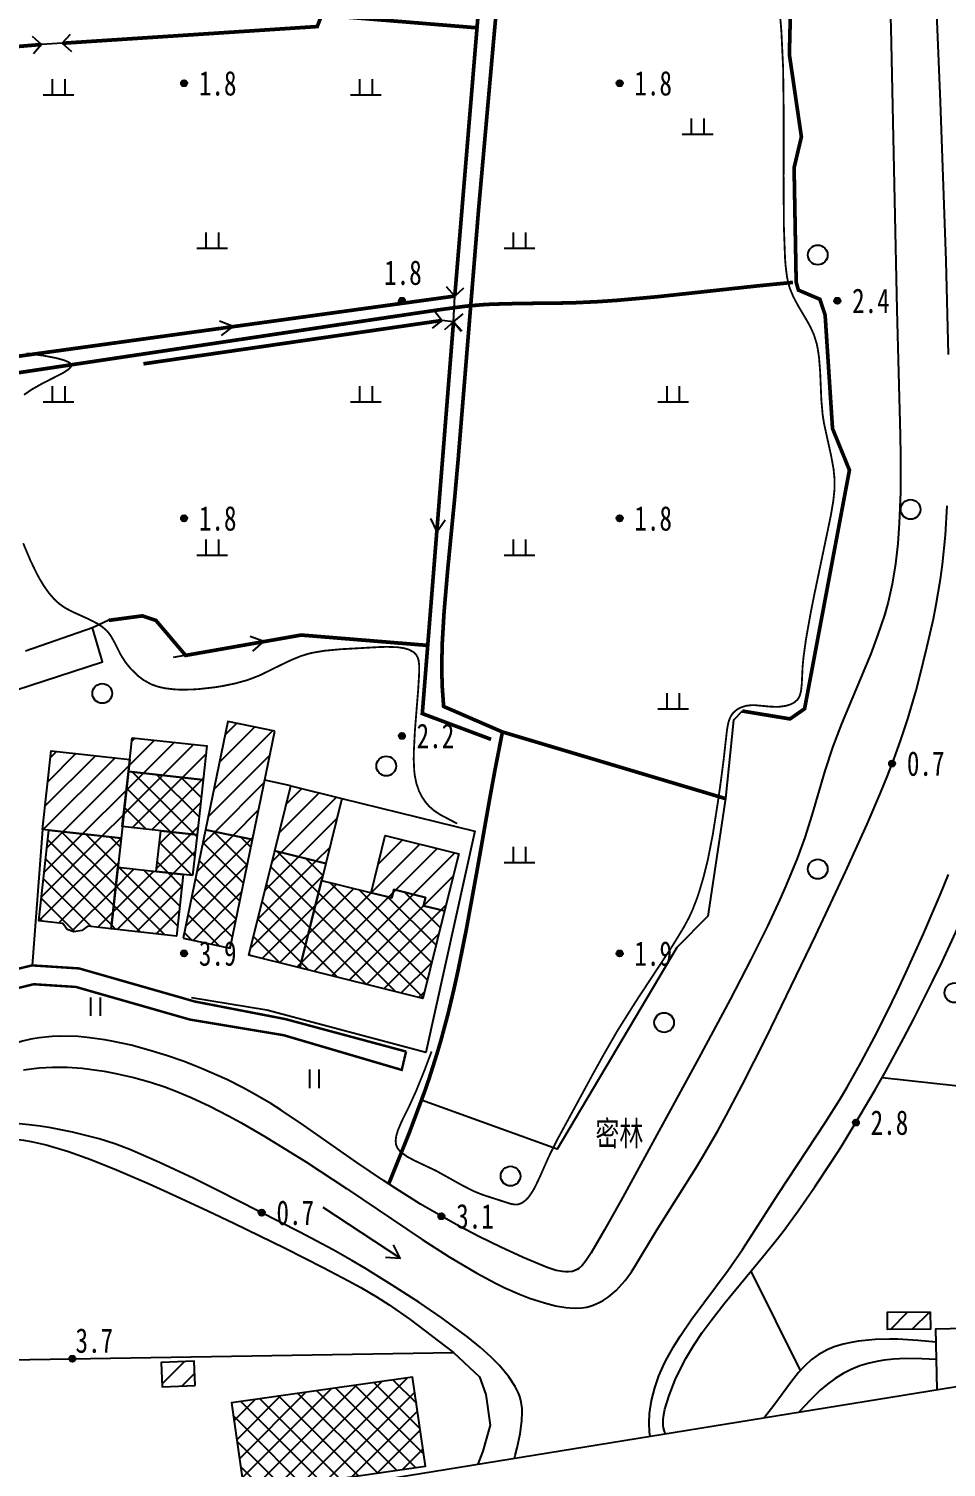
# Model space of a CAD drawing. Header units: metres. Extents: x 494039 to 619385, y 3351420 to 3402703.
# Drawn here: x 537897.7 to 538047, y 3373743.5 to 3373977.7 of the extents above; entities that cross this region are included whole.
import ezdxf
from ezdxf.enums import TextEntityAlignment as Align

# ---------------------------------------------------------------- set-up
doc = ezdxf.new("R2010")
doc.units = ezdxf.units.M
for name, pattern in [('2180', [0]), ('4430', [0]), ('8521', [0]), ('8522', [0]), ('9610', [0])]:
    doc.linetypes.add(name, pattern=pattern)
for name, color, linetype in [('210100', 130, 'Continuous'), ('220200', 130, 'Continuous'), ('220900', 130, '2180'), ('261301', 141, 'Continuous'), ('270200', 141, 'Continuous'), ('310300', 8, 'Continuous'), ('310500', 8, 'Continuous'), ('420500', 8, 'Continuous'), ('440300', 8, '4430'), ('720100', 8, 'Continuous'), ('760201', 8, '8521'), ('760202', 8, '8522'), ('810100', 8, '9610'), ('810302', 8, 'Continuous'), ('810501', 8, 'Continuous'), ('810600', 8, 'Continuous'), ('范围线', 8, 'Continuous')]:
    doc.layers.add(name, color=color, linetype=linetype)
doc.layers.add('710101', color=8, linetype='Continuous', lineweight=0)
pattern_1 = [(45, (0, 0), (-1.767766953, 1.767766953), []), (135, (0, 0), (-1.767766953, -1.767766953), [])]
pattern_2 = [(45, (0, 0), (-1.767766953, 1.767766953), [])]

# ---------------------------------------------------------------- blocks, each defined once
blk = doc.blocks.new('gu')
at = {"flags": 128}
for points in [[(3.75, 0), (-3.75, 0)], [(2.71, -0.6), (3.75, 0), (3.75, 0), (2.71, 0.6)]]:
    blk.add_lwpolyline(points, dxfattribs=at)
blk = doc.blocks.new('p_point')
for radius in [0.25, 0.2, 0.15, 0.1, 0.05]:
    blk.add_circle((0, 0), radius)
blk.add_point((0, 0))
blk = doc.blocks.new('v1')
blk.add_circle((0, 0), 0.8)
blk = doc.blocks.new('ve')
at = {"color": 0, "linetype": 'Continuous'}
for p, q in [((-0.4, 1.5), (-0.4, 0)), ((0.4, 0), (0.4, 1.5))]:
    blk.add_line(p, q, dxfattribs=at)
blk = doc.blocks.new('vm')
at = {"linetype": 'Continuous'}
for p, q in [((-0.5, 0), (-0.5, 1.3)), ((0.5, 1.3), (0.5, 0)), ((1.25, 0), (-1.25, 0))]:
    blk.add_line(p, q, dxfattribs=at)
blk = doc.blocks.new('1-3&1-4')
at = {"layer": '310300', "linetype": 'Continuous'}
h = blk.add_hatch(dxfattribs=at)
h.set_pattern_fill('ANSI31', color=8, scale=20, style=0)
h.set_pattern_definition(pattern_2)
h.paths.add_polyline_path([(537937.785, 3373863.3317), (537930.1287, 3373864.9122), (537926.4913, 3373847.2914), (537934.1476, 3373845.7109)])
h = blk.add_hatch(dxfattribs=at)
h.set_pattern_fill('ANSI31', color=8, scale=20, style=0)
h.set_pattern_definition(pattern_2)
h.paths.add_polyline_path([(537914.5661, 3373862.2773), (537926.7257, 3373860.9327), (537926.1192, 3373855.4478), (537913.9595, 3373856.7924)])
h = blk.add_hatch(dxfattribs=at)
h.set_pattern_fill('ANSI31', color=8, scale=20, style=0)
h.set_pattern_definition(pattern_2)
h.paths.add_polyline_path([(537899.9616, 3373847.3237), (537901.379, 3373860.1416), (537914.1735, 3373858.7269), (537912.7561, 3373845.9089)])
h = blk.add_hatch(dxfattribs=at)
h.set_pattern_fill('ANSI31', color=8, scale=20, style=0)
h.set_pattern_definition(pattern_2)
h.paths.add_polyline_path([(537940.395, 3373854.4463), (537948.6922, 3373852.388), (537946.0722, 3373841.8259), (537937.7749, 3373843.8842)])
h = blk.add_hatch(dxfattribs=at)
h.set_pattern_fill('ANSI31', color=8, scale=20, style=0)
h.set_pattern_definition(pattern_2)
h.paths.add_polyline_path([(537953.4441, 3373837.0397), (537955.7533, 3373846.3488), (537967.718, 3373843.3808), (537965.4088, 3373834.0717), (537961.9668, 3373834.9255), (537962.2992, 3373836.2653), (537957.1295, 3373837.5477), (537956.7972, 3373836.2079)])
h = blk.add_hatch(dxfattribs=at)
h.set_pattern_fill('ANSI31', color=8, scale=20, style=0)
h.set_pattern_definition(pattern_2)
h.paths.add_polyline_path([(538044.4151, 3373768.8167), (538044.44, 3373765.9951), (538037.4848, 3373765.9338), (538037.46, 3373768.7554)])
h = blk.add_hatch(dxfattribs=at)
h.set_pattern_fill('ANSI31', color=8, scale=20, style=0)
h.set_pattern_definition(pattern_2)
h.paths.add_polyline_path([(537924.8416, 3373756.8129), (537924.6632, 3373760.7771), (537919.2859, 3373760.5351), (537919.4643, 3373756.5709)])
at = {"layer": '310500', "linetype": 'Continuous'}
h = blk.add_hatch(dxfattribs=at)
h.set_pattern_fill('ANSI37', color=8, scale=20, style=0)
h.set_pattern_definition(pattern_1)
h.paths.add_polyline_path([(537913.9595, 3373856.7924), (537926.1192, 3373855.4478), (537925.1247, 3373846.4548), (537912.9651, 3373847.7994)])
h = blk.add_hatch(dxfattribs=at)
h.set_pattern_fill('ANSI37', color=8, scale=20, style=0)
h.set_pattern_definition(pattern_1)
h.paths.add_polyline_path([(537911.1254, 3373831.1621), (537907.3594, 3373831.5785), (537906.3955, 3373830.9127), (537905.0648, 3373830.6594), (537903.9644, 3373831.0393), (537903.3062, 3373832.0267), (537899.4049, 3373832.4581), (537901.0355, 3373847.2049), (537912.7561, 3373845.9089)])
h = blk.add_hatch(dxfattribs=at)
h.set_pattern_fill('ANSI37', color=8, scale=20, style=0)
h.set_pattern_definition(pattern_1)
h.paths.add_polyline_path([(537924.3959, 3373839.8635), (537918.4974, 3373840.5157), (537919.2262, 3373847.1071), (537925.1247, 3373846.4548)])
h = blk.add_hatch(dxfattribs=at)
h.set_pattern_fill('ANSI37', color=8, scale=20, style=0)
h.set_pattern_definition(pattern_1)
h.paths.add_polyline_path([(537922.8421, 3373829.6134), (537930.4984, 3373828.0329), (537934.1476, 3373845.7109), (537926.4913, 3373847.2914)])
h = blk.add_hatch(dxfattribs=at)
h.set_pattern_fill('ANSI37', color=8, scale=20, style=0)
h.set_pattern_definition(pattern_1)
h.paths.add_polyline_path([(537941.8508, 3373824.8089), (537933.5536, 3373826.8672), (537937.7749, 3373843.8842), (537946.0722, 3373841.8259)])
h = blk.add_hatch(dxfattribs=at)
h.set_pattern_fill('ANSI37', color=8, scale=20, style=0)
h.set_pattern_definition(pattern_1)
h.paths.add_polyline_path([(537921.7662, 3373829.9854), (537911.1254, 3373831.1621), (537912.2362, 3373841.2081), (537922.8771, 3373840.0314)])
h = blk.add_hatch(dxfattribs=at)
h.set_pattern_fill('ANSI37', color=8, scale=20, style=0)
h.set_pattern_definition(pattern_1)
h.paths.add_polyline_path([(537956.7972, 3373836.2079), (537957.1295, 3373837.5477), (537962.2992, 3373836.2653), (537961.9668, 3373834.9255), (537965.4088, 3373834.0717), (537961.8786, 3373819.8407), (537941.8508, 3373824.8089), (537945.381, 3373839.0398)])
h = blk.add_hatch(dxfattribs=at)
h.set_pattern_fill('ANSI37', color=8, scale=20, style=0)
h.set_pattern_definition(pattern_1)
h.paths.add_polyline_path([(537948.2941, 3373741.6626), (537962.2764, 3373743.6686), (537960.1946, 3373758.1782), (537930.7146, 3373753.9486), (537937.3664, 3373707.5857), (537952.8642, 3373709.8092)])
at = {"layer": '210100', "color": 141, "linetype": 'Continuous', "flags": 128}
for points in [[(537998.8668, 3373748.5549), (537998.7538, 3373749.2599), (537998.6858, 3373750.6738), (537998.7651, 3373752.2585), (537999.0722, 3373754.3412), (537999.5914, 3373756.408), (538000.2863, 3373758.3924), (538001.1302, 3373760.3066), (538001.6003, 3373761.2409), (538002.6225, 3373763.0706), (538003.7361, 3373764.8566), (538005.5333, 3373767.4741), (538011.5543, 3373775.5816), (538013.8761, 3373778.9553), (538019.7455, 3373788.0812), (538027.3659, 3373799.6692), (538029.6839, 3373803.3654), (538030.8899, 3373805.3828), (538033.1762, 3373809.4249), (538035.3571, 3373813.5299), (538037.4521, 3373817.6844), (538038.9754, 3373820.8266), (538040.4618, 3373823.9879), (538043.332, 3373830.3592), (538046.0643, 3373836.7873), (538047.3734, 3373840.0217)], [(537896.8894, 3373808.2202), (537899.4125, 3373808.5275), (537901.5875, 3373808.6529), (537904.0038, 3373808.6299), (537906.4212, 3373808.4584), (537910.0379, 3373807.9678), (537911.6376, 3373807.6713), (537914.8136, 3373806.9482), (537917.5566, 3373806.1803), (537919.8709, 3373805.4219), (537921.5423, 3373804.8039), (537924.1569, 3373803.7153), (537927.2281, 3373802.2739), (537930.2437, 3373800.7191), (537932.2301, 3373799.6333), (537936.1583, 3373797.3694), (537942.9293, 3373793.1875), (537949.4349, 3373788.9029), (537961.7596, 3373780.5785), (537966.1604, 3373777.7549), (537970.6334, 3373775.096), (537973.6778, 3373773.4657), (537975.2255, 3373772.7087), (537977.5871, 3373771.6649), (537979.1935, 3373771.0421), (537981.662, 3373770.2422), (537983.4571, 3373769.7934), (537985.1158, 3373769.5001), (537986.4714, 3373769.3916), (537987.7141, 3373769.4378), (537988.5314, 3373769.5659), (537989.0954, 3373769.708), (537989.5996, 3373769.8726), (537990.5739, 3373770.2914), (537991.2045, 3373770.6365), (537992.0133, 3373771.1726), (537993.3028, 3373772.2679), (537993.8131, 3373772.7895), (537994.7701, 3373773.9096), (537995.7996, 3373775.3184), (537996.3556, 3373776.1594), (537999.9017, 3373782.0506), (538006.2598, 3373792.1697), (538007.5874, 3373794.3626), (538009.8476, 3373798.2607), (538011.2245, 3373800.7564), (538013.8866, 3373805.7952), (538017.735, 3373813.4275), (538020.2439, 3373818.5445), (538025.7932, 3373830.1042), (538030.6228, 3373840.4246), (538034.1341, 3373848.2094), (538036.3739, 3373853.4392), (538037.4456, 3373856.073), (538038.4732, 3373858.7242), (538039.6399, 3373861.9629), (538040.7535, 3373865.3779), (538042.1038, 3373869.98), (538042.7299, 3373872.2968), (538043.8921, 3373876.9547), (538044.9294, 3373881.6389), (538045.3944, 3373883.9897), (538046.1015, 3373888.1177), (538046.4308, 3373890.4851), (538046.9074, 3373895.24), (538047.2015, 3373900.0135)], [(538047.4089, 3373924.6671), (538047.0136, 3373939.9154), (538046.0913, 3373965.8111), (538045.2768, 3373985.6048), (538044.7246, 3373996.2552), (538044.4284, 3374000.8157), (538043.8926, 3374007.5859), (538042.8465, 3374018.8594), (538041.9459, 3374027.8738), (538035.1037, 3374093.2056), (538034.1201, 3374102.2122), (538032.7085, 3374114.3608), (538030.9601, 3374127.839), (538026.815, 3374158.3668)], [(537976.762, 3373744.9688), (537976.886, 3373745.3808), (537977.2129, 3373746.6358), (537977.7026, 3373748.9361), (537977.988, 3373751.0255), (537978.0424, 3373752.4419), (537978.0165, 3373753.0395), (537977.8729, 3373754.1103), (537977.6386, 3373754.9868), (537977.427, 3373755.5569), (537976.8914, 3373756.6606), (537975.8613, 3373758.2361), (537974.338, 3373760.0485), (537972.952, 3373761.4464), (537971.256, 3373762.9755), (537969.2065, 3373764.6519), (537966.7045, 3373766.5368), (537965.0187, 3373767.7412), (537961.19, 3373770.3537), (537956.8912, 3373773.1519), (537952.5373, 3373775.8557), (537950.3278, 3373777.1607), (537947.2753, 3373778.8712), (537941.8524, 3373781.754), (537928.5278, 3373788.5312), (537924.5854, 3373790.4792), (537919.0306, 3373793.1243), (537914.1973, 3373795.2212), (537911.7308, 3373796.1517), (537909.199, 3373796.9579), (537906.6126, 3373797.6422), (537904.8698, 3373798.0439), (537901.3565, 3373798.7333), (537899.5913, 3373799.0208), (537897.8231, 3373799.2648), (537895.1692, 3373799.5313)], [(538045.4247, 3373761.0347), (538043.0531, 3373761.1537), (538040.3803, 3373761.186), (538038.4438, 3373761.0783), (538036.9122, 3373760.9125), (538035.9861, 3373760.7668), (538034.4592, 3373760.434), (538032.9691, 3373759.9866), (538031.5345, 3373759.4213), (538030.2349, 3373758.7682), (538028.9332, 3373757.9533), (538027.7044, 3373757.033), (538026.5346, 3373756.0259), (538024.8611, 3373754.3916), (538023.1172, 3373752.4892)]]:
    blk.add_lwpolyline(points, dxfattribs=at)
at = {"layer": '220200', "color": 141, "linetype": 'Continuous', "const_width": 0.6, "flags": 128}
for points in [[(538013.8375, 3373866.6276), (538021.6017, 3373865.341), (538023.9787, 3373866.9949), (538031.2729, 3373905.8587), (538028.5203, 3373912.6256), (538027.3209, 3373931.0712), (538026.4707, 3373933.6751), (538022.9692, 3373935.1666), (538022.6085, 3373936.4588), (538022.269, 3373955.0953), (538023.4573, 3373960.123), (538021.5023, 3373973.538), (538021.888, 3373989.3992), (538017.7032, 3374015.6993), (538016.6262, 3374028.3742)], [(537962.6587, 3373877.3116), (537942.064, 3373878.9987), (537923.2651, 3373875.6844), (537918.4348, 3373881.3779), (537916.2284, 3373882.1217), (537910.7877, 3373881.3968)]]:
    blk.add_lwpolyline(points, dxfattribs=at)
for points, elevation in [([(537972.3098, 3373997.5929), (537967.0606, 3373934.1951)], 1.9177), ([(537903.1999, 3373975.365), (537944.68, 3373978.0839), (537945.3931, 3373979.9518), (537970.6777, 3373977.8805)], 1.8439), ([(537855.2856, 3373965.2083), (537890.3305, 3373974.3611), (537899.8297, 3373975.164)], 1.8439), ([(537840.2768, 3373908.324), (537870.2154, 3373918.3933), (537888.7607, 3373923.3963), (537967.0606, 3373934.1951)], 1.9177), ([(537964.9454, 3373930.2218), (537916.3957, 3373923.164)], 1.8439), ([(537966.8514, 3373930.0243), (537961.7756, 3373866.2093), (537972.9675, 3373862.0148)], 1.9177)]:
    blk.add_lwpolyline(points, dxfattribs=dict(at, elevation=elevation))
at = {"layer": '220900', "color": 141, "linetype": 'Continuous'}
for p, q in [((537899.8297, 3373975.164), (537898.3338, 3373976.4915)), ((537899.8297, 3373975.164), (537898.5022, 3373973.6681)), ((537903.1999, 3373975.365), (537904.5274, 3373976.8609)), ((537903.1999, 3373975.365), (537904.6958, 3373974.0375)), ((537967.0606, 3373934.1951), (537965.719, 3373935.6784)), ((537967.0606, 3373934.1951), (537968.5439, 3373935.5367)), ((537964.9454, 3373930.2218), (537963.6845, 3373931.7742)), ((537966.8514, 3373930.0243), (537968.4038, 3373931.2852)), ((537964.9454, 3373930.2218), (537963.393, 3373928.9609)), ((537966.8514, 3373930.0243), (537965.3681, 3373928.6827)), ((537966.8514, 3373930.0243), (537968.1123, 3373928.4719)), ((537966.8514, 3373930.0243), (537968.193, 3373928.541))]:
    blk.add_line(p, q, dxfattribs=at)
at = {"layer": '220900', "color": 141, "linetype": '2180', "flags": 128}
for points, elevation in [([(537903.1999, 3373975.365), (537899.8297, 3373975.164)], 2.0815), ([(537966.8514, 3373930.0243), (537964.9454, 3373930.2218)], 1.9707)]:
    blk.add_lwpolyline(points, dxfattribs=dict(at, elevation=elevation))
blk.add_lwpolyline([(537966.8514, 3373930.0243), (537967.0606, 3373934.1951)], dxfattribs=at)
at = {"layer": '270200', "color": 141, "linetype": 'Continuous', "flags": 128}
blk.add_lwpolyline([(538045.5287, 3373756.1251), (538045.3184, 3373766.0489), (538052.3569, 3373766.1981), (538052.5463, 3373757.2636)], dxfattribs=at)
at = {"layer": '310300', "color": 8, "linetype": 'Continuous', "flags": 128}
for points, elevation in [([(537937.785, 3373863.3317), (537930.1287, 3373864.9122), (537926.4913, 3373847.2914), (537934.1476, 3373845.7109)], 8.4448), ([(537914.5661, 3373862.2773), (537926.7257, 3373860.9327), (537926.1192, 3373855.4478), (537913.9595, 3373856.7924)], 7.9543), ([(537899.9616, 3373847.3237), (537901.379, 3373860.1416), (537914.1735, 3373858.7269), (537912.7561, 3373845.9089)], 8.4448), ([(537940.395, 3373854.4463), (537948.6922, 3373852.388), (537946.0722, 3373841.8259), (537937.7749, 3373843.8842)], 5.8144), ([(537953.4441, 3373837.0397), (537955.7533, 3373846.3488), (537967.718, 3373843.3808), (537965.4088, 3373834.0717), (537961.9668, 3373834.9255), (537962.2992, 3373836.2653), (537957.1295, 3373837.5477), (537956.7972, 3373836.2079)], 7.0262), ([(538044.4151, 3373768.8167), (538044.44, 3373765.9951), (538037.4848, 3373765.9338), (538037.46, 3373768.7554)], 5.6834), ([(537924.8416, 3373756.8129), (537924.6632, 3373760.7771), (537919.2859, 3373760.5351), (537919.4643, 3373756.5709)], 5.6734)]:
    blk.add_lwpolyline(points, close=True, dxfattribs=dict(at, elevation=elevation))
at = {"layer": '310500', "color": 8, "linetype": 'Continuous', "flags": 128}
for points, elevation in [([(537913.9595, 3373856.7924), (537926.1192, 3373855.4478), (537925.1247, 3373846.4548), (537912.9651, 3373847.7994)], 15.7265), ([(537911.1254, 3373831.1621), (537907.3594, 3373831.5785), (537906.3955, 3373830.9127), (537905.0648, 3373830.6594), (537903.9644, 3373831.0393), (537903.3062, 3373832.0267), (537899.4049, 3373832.4581), (537901.0355, 3373847.2049), (537912.7561, 3373845.9089)], 14.2056), ([(537924.3959, 3373839.8635), (537918.4974, 3373840.5157), (537919.2262, 3373847.1071), (537925.1247, 3373846.4548)], 15.7265), ([(537922.8421, 3373829.6134), (537930.4984, 3373828.0329), (537934.1476, 3373845.7109), (537926.4913, 3373847.2914)], 16.0959), ([(537941.8508, 3373824.8089), (537933.5536, 3373826.8672), (537937.7749, 3373843.8842), (537946.0722, 3373841.8259)], 15.9974), ([(537921.7662, 3373829.9854), (537911.1254, 3373831.1621), (537912.2362, 3373841.2081), (537922.8771, 3373840.0314)], 15.7265), ([(537948.2941, 3373741.6626), (537962.2764, 3373743.6686), (537960.1946, 3373758.1782), (537930.7146, 3373753.9486), (537937.3664, 3373707.5857), (537952.8642, 3373709.8092)], 23.7693)]:
    blk.add_lwpolyline(points, close=True, dxfattribs=dict(at, elevation=elevation))
blk.add_lwpolyline([(537956.7972, 3373836.2079), (537957.1295, 3373837.5477), (537962.2992, 3373836.2653), (537961.9668, 3373834.9255), (537965.4088, 3373834.0717), (537961.8786, 3373819.8407), (537941.8508, 3373824.8089), (537945.381, 3373839.0398)], close=True, dxfattribs=at)
at = {"layer": '420500', "color": 8, "linetype": 'Continuous', "const_width": 0.4, "flags": 128}
for points in [[(537829.9527, 3373897.5539), (537828.9538, 3373896.3622), (537828.6698, 3373894.7261), (537828.9739, 3373893.1061), (537834.132, 3373873.9703), (537838.388, 3373860.6222), (537844.6098, 3373836.4821), (537843.8055, 3373835.0525), (537843.5238, 3373831.9161), (537843.7876, 3373825.5996), (537845.1763, 3373820.182), (537847.4582, 3373815.3232), (537849.5288, 3373813.4321), (537898.2728, 3373825.2053), (537905.9349, 3373824.7126), (537924.7363, 3373819.3281), (537939.5057, 3373816.4615), (537959.1347, 3373811.1775)], [(537959.1347, 3373811.1775), (537958.4291, 3373808.1856), (537939.2092, 3373813.8433), (537923.9662, 3373816.3832), (537905.4123, 3373821.6968), (537898.5384, 3373822.1389), (537847.5792, 3373809.6496), (537844.9603, 3373813.4833), (537842.2998, 3373819.1483), (537840.7605, 3373825.1534)]]:
    blk.add_lwpolyline(points, dxfattribs=at)
at = {"layer": '440300', "color": 8, "linetype": '4430', "const_width": 0.6, "flags": 128}
for points in [[(538011.1201, 3373852.361), (537974.811, 3373863.2194), (537965.2473, 3373867.3708), (537965.0078, 3373870.7251), (537964.9355, 3373873.8812), (537965.0194, 3373877.6696), (537965.3159, 3373882.722), (537965.9098, 3373889.6696), (537967.018, 3373901.0351), (537967.6319, 3373907.862), (537970.909, 3373948.0347), (537973.5234, 3373977.4667), (537974.6998, 3373989.9999), (537974.8132, 3373991.5709), (537974.8875, 3373993.999), (537974.8351, 3373995.7162), (537974.5369, 3374000.1679), (537974.4938, 3374001.8179), (537974.5599, 3374004.8837), (537974.6673, 3374006.7231), (537975.1002, 3374011.6271), (537976.0225, 3374020.8977), (537978.1229, 3374045.3393), (537978.8898, 3374053.5387), (537979.2381, 3374056.7975), (537979.9079, 3374062.075), (537980.2168, 3374064.0946), (537980.7989, 3374067.3074), (537981.5522, 3374070.587), (537984.1011, 3374079.6228), (537984.6491, 3374081.6878), (537985.6502, 3374085.8403), (537986.5204, 3374090.0198), (537986.8978, 3374092.1201), (537988.0805, 3374100.2551)], [(537890.2702, 3373920.8475), (537947.9861, 3373929.5073), (537964.3854, 3373931.9459), (537968.8848, 3373932.5542), (537971.5049, 3373932.7863), (537973.0649, 3373932.8742), (537977.4434, 3373932.9876), (537986.0131, 3373933.0857), (537990.4431, 3373933.2937), (537993.3921, 3373933.4975), (538000.0187, 3373934.0889), (538016.1965, 3373935.8409), (538022.0828, 3373936.4263)], [(537956.3034, 3373789.5974), (537959.6892, 3373798.0261), (537962.2437, 3373804.9028), (537962.937, 3373806.9421), (537964.1711, 3373810.8524), (537964.7882, 3373812.9373), (537965.9167, 3373817.1375), (537966.9306, 3373821.3706), (537967.6318, 3373824.5624), (537968.9219, 3373830.9784), (537970.6852, 3373840.6517), (537972.769, 3373852.4951), (537973.5558, 3373856.7935), (537974.811, 3373863.2194)]]:
    blk.add_lwpolyline(points, dxfattribs=at)
at = {"layer": '710101', "color": 8, "linetype": 'Continuous', "const_width": 0.3, "elevation": 2, "flags": 128}
for points in [[(537963.2869, 3373811.1942), (537962.1192, 3373808.098), (537960.7609, 3373804.7351), (537959.6902, 3373802.3787), (537958.3991, 3373799.7562), (537957.8174, 3373798.3883), (537957.5349, 3373797.4379), (537957.4366, 3373796.6576), (537957.4981, 3373796.041), (537957.6805, 3373795.562), (537957.8505, 3373795.2917), (537958.3037, 3373794.7926), (537959.3202, 3373794.0578), (537960.4208, 3373793.4669), (537964.0145, 3373791.764), (537968.2466, 3373789.4052), (537969.9878, 3373788.5146), (537971.1296, 3373788.0277), (537971.9322, 3373787.742), (537976.1861, 3373786.3697), (537976.902, 3373786.2628), (537977.221, 3373786.2751), (537977.4882, 3373786.3246), (537977.9884, 3373786.5214), (537978.6648, 3373787.0246), (537979.1726, 3373787.5971), (537979.7287, 3373788.4231), (537980.0735, 3373789.0367), (537980.794, 3373790.5304), (537982.377, 3373794.1054), (537983.6891, 3373796.743), (537989.5785, 3373807.5967), (537991.2668, 3373810.6406), (537993.5228, 3373814.5638), (537996.4972, 3373819.2904), (538002.4339, 3373828.3198), (538004.2472, 3373831.2842), (538005.1457, 3373832.9454), (538005.7123, 3373834.1732), (538006.43, 3373836.021), (538006.8121, 3373837.1502), (538007.5466, 3373839.6292), (538008.2177, 3373842.323), (538009.048, 3373846.5649), (538009.8979, 3373851.9749), (538010.3892, 3373855.483), (538010.798, 3373858.6506), (538011.3555, 3373863.6016), (538011.5723, 3373864.7372), (538011.6972, 3373865.1485), (538011.9646, 3373865.7631), (538012.3364, 3373866.309), (538012.9435, 3373866.8473), (538013.551, 3373867.188), (538014.4397, 3373867.4766), (538015.3434, 3373867.5796), (538015.9147, 3373867.5765), (538018.5028, 3373867.332), (538019.7318, 3373867.3074), (538020.9199, 3373867.4666), (538021.6709, 3373867.6965), (538022.2273, 3373867.9725), (538022.8146, 3373868.4719), (538023.0892, 3373868.8971), (538023.2075, 3373869.1682), (538023.3907, 3373869.8384), (538023.5166, 3373870.9954), (538023.6502, 3373873.847), (538023.7944, 3373875.3501), (538024.1937, 3373878.2633), (538024.9465, 3373882.5058), (538025.5928, 3373885.7586), (538028.2384, 3373898.4206), (538028.6519, 3373900.8677), (538028.836, 3373902.662), (538028.856, 3373904.3356), (538028.6928, 3373906.0172), (538028.2696, 3373908.3204), (538027.1548, 3373913.3641), (538026.9108, 3373914.9057), (538026.7018, 3373917.2977), (538026.5101, 3373921.836), (538026.3256, 3373924.2035), (538026.0948, 3373925.7482), (538025.9301, 3373926.5057), (538025.4967, 3373927.8973), (538024.9345, 3373929.1412), (538024.5267, 3373929.9024), (538022.9305, 3373932.6105), (538022.1882, 3373933.9869), (538021.5561, 3373935.5061), (538021.2436, 3373936.6618), (538021.1104, 3373937.3515), (538020.8847, 3373939.1573), (538020.7941, 3373940.3726), (538020.6083, 3373945.4524), (538020.5573, 3373953.6693), (538020.562, 3373965.0342), (538020.4819, 3373971.3569), (538020.2006, 3373977.3225), (538019.8677, 3373981.3893)], [(537897.4064, 3373924.8669), (537900.0948, 3373924.5047), (537902.1428, 3373924.1187), (537903.4712, 3373923.7582), (537904.1654, 3373923.4712), (537904.4976, 3373923.2471), (537904.6432, 3373923.0556), (537904.6601, 3373922.8198), (537904.5153, 3373922.5575), (537904.1386, 3373922.2087), (537903.3238, 3373921.6844), (537899.8156, 3373919.8843), (537898.2551, 3373919.0068), (537896.9663, 3373918.1122)], [(537896.8331, 3373893.9519), (537898.0017, 3373891.1731), (537898.9637, 3373889.1655), (537899.4831, 3373888.1977), (537900.2291, 3373886.9581), (537901.0548, 3373885.795), (537901.9875, 3373884.7351), (537902.7792, 3373884.0292), (537903.6366, 3373883.438), (537904.7144, 3373882.8533), (537907.4924, 3373881.5928), (537908.8982, 3373880.8671), (537909.7491, 3373880.3025), (537910.3786, 3373879.7571), (537910.6601, 3373879.4511), (537911.1597, 3373878.7616), (537911.7532, 3373877.687), (537912.7297, 3373875.7449), (537913.5051, 3373874.5379), (537914.3481, 3373873.4963), (537915.5833, 3373872.3004), (537916.4125, 3373871.6757), (537917.6703, 3373870.9792), (537918.7687, 3373870.5892), (537919.9154, 3373870.3315), (537921.3989, 3373870.1537), (537922.3086, 3373870.1081), (537924.1571, 3373870.1243), (537925.4023, 3373870.1999), (537927.8978, 3373870.476), (537929.137, 3373870.6701), (537931.2689, 3373871.1003), (537933.3295, 3373871.6676), (537935.2544, 3373872.4026), (537939.627, 3373874.5459), (537940.5932, 3373874.9976), (537942.0494, 3373875.5873), (537943.3286, 3373875.9746), (537944.0981, 3373876.1512), (537945.8563, 3373876.4407), (537948.4891, 3373876.6903), (537954.8712, 3373877.0499), (537956.0647, 3373877.0789), (537957.7751, 3373877.0134), (537958.8115, 3373876.8582), (537959.5793, 3373876.6348), (537960.3471, 3373876.2222), (537960.7427, 3373875.84), (537960.9885, 3373875.4403), (537961.1709, 3373874.8739), (537961.2744, 3373873.9785), (537961.2485, 3373872.4794), (537961.1034, 3373870.1146), (537960.5732, 3373863.4607), (537960.3917, 3373859.908), (537960.3805, 3373858.706), (537960.4629, 3373856.8973), (537960.5451, 3373856.1796), (537960.798, 3373854.8849), (537961.2612, 3373853.5468), (537961.7149, 3373852.663), (537962.2671, 3373851.8371), (537962.9117, 3373851.0887), (537963.7455, 3373850.3655), (537964.6881, 3373849.7506), (537967.4414, 3373848.2982)]]:
    blk.add_lwpolyline(points, dxfattribs=at)
at = {"layer": '760201', "color": 8, "linetype": '8521', "flags": 128}
for points in [[(538022.1978, 3374159.0356), (538024.8455, 3374138.502), (538027.1422, 3374120.0122), (538028.4215, 3374108.6991), (538029.23, 3374100.6585), (538030.6785, 3374084.2785), (538033.1214, 3374053.8318), (538035.8029, 3374018.6925), (538036.933, 3374002.2938), (538037.5816, 3373990.5804), (538038.026, 3373977.8574), (538038.9715, 3373931.9563), (538039.5531, 3373911.5512), (538039.5998, 3373908.1614), (538039.571, 3373902.2494), (538039.3802, 3373897.2152), (538039.1323, 3373893.884), (538038.7574, 3373890.5797), (538038.2225, 3373887.3096), (538037.557, 3373884.3505), (538036.9576, 3373882.2266), (538036.4531, 3373880.6453), (538035.9092, 3373879.0722), (538034.7288, 3373875.9448), (538029.9971, 3373864.5367), (538028.5867, 3373860.8706), (538027.2623, 3373856.9065), (538025.1764, 3373849.694), (538024.0116, 3373846.012), (538022.774, 3373842.6237), (538020.9419, 3373838.1666), (538019.9648, 3373835.9588), (538017.9177, 3373831.5756), (538015.2297, 3373826.144), (538011.8813, 3373819.678), (538006.7292, 3373810.0632), (537994.4105, 3373787.468), (537991.4298, 3373782.1489), (537989.2259, 3373778.3937), (537988.3849, 3373777.0801), (537987.7815, 3373776.3367), (537987.2697, 3373775.8751), (537986.9946, 3373775.6912), (537986.2158, 3373775.3797), (537985.5404, 3373775.2869), (537985.066, 3373775.29), (537984.5753, 3373775.3385), (537983.5559, 3373775.5498), (537982.1043, 3373776.0207), (537978.2015, 3373777.6333), (537974.5491, 3373779.2977), (537971.096, 3373780.9983), (537967.7948, 3373782.7358), (537965.6594, 3373783.9161), (537961.5033, 3373786.3366), (537957.4492, 3373788.8537), (537955.4438, 3373790.1573), (537951.1144, 3373793.1083), (537942.4572, 3373799.2043), (537938.797, 3373801.643), (537937.1336, 3373802.691), (537934.5846, 3373804.2032), (537932.6253, 3373805.2766), (537929.9513, 3373806.6151), (537925.8224, 3373808.4411), (537923.0112, 3373809.5381), (537920.167, 3373810.535), (537917.3, 3373811.4244), (537914.4198, 3373812.1948), (537911.5355, 3373812.8303), (537910.0945, 3373813.0913), (537907.2206, 3373813.4838), (537905.79, 3373813.608), (537902.9474, 3373813.6903), (537901.5381, 3373813.6381), (537899.4431, 3373813.4265), (537898.0612, 3373813.1865), (537896.7424, 3373812.8754), (537894.7837, 3373812.2804), (537892.5201, 3373811.4342), (537891.2333, 3373810.8966), (537885.1264, 3373808.1249), (537882.1986, 3373806.8766), (537880.3958, 3373806.1968), (537873.2501, 3373803.7578), (537872.0432, 3373803.2995), (537870.1462, 3373802.4942), (537867.6636, 3373801.2194), (537865.7055, 3373800.0384), (537863.5842, 3373798.6163), (537860.8902, 3373796.6564), (537849.9826, 3373788.3597), (537848.2756, 3373787.1837), (537847.2237, 3373786.5436), (537845.4033, 3373785.6003), (537844.4669, 3373785.1834), (537842.5487, 3373784.4478), (537840.5778, 3373783.83), (537837.5423, 3373783.0937), (537834.4353, 3373782.5517), (537832.8625, 3373782.3436), (537829.6921, 3373782.0372), (537826.5063, 3373781.8602), (537821.7312, 3373781.8051), (537817.4513, 3373781.9404), (537812.1563, 3373782.2784), (537795.8519, 3373783.6647)], [(538001.3577, 3373748.959), (538001.1838, 3373749.3085), (538001.0132, 3373749.8827), (538000.9539, 3373750.2945), (538000.9487, 3373751.1743), (538001.0113, 3373751.7538), (538001.2544, 3373752.9547), (538001.9496, 3373755.1935), (538002.9447, 3373757.7082), (538004.0712, 3373760.0626), (538004.6767, 3373761.1883), (538005.9598, 3373763.3521), (538007.3239, 3373765.4174), (538008.7525, 3373767.4042), (538010.9846, 3373770.2765), (538017.1512, 3373777.6811), (538019.0528, 3373780.029), (538020.4928, 3373781.8894), (538022.9456, 3373785.2267), (538025.6606, 3373789.1427), (538028.2957, 3373793.1421), (538029.9057, 3373795.6754), (538033.0429, 3373800.8044), (538035.4687, 3373804.9575), (538037.1732, 3373807.9867), (538040.0649, 3373813.3281), (538041.6713, 3373816.4002), (538044.7899, 3373822.584), (538046.3004, 3373825.6957), (538049.559, 3373832.7524), (538051.5955, 3373837.5095), (538052.561, 3373839.9082), (538054.3192, 3373844.6462), (538055.0345, 3373846.7646), (538056.3645, 3373851.0386), (538057.5821, 3373855.3523), (538058.3409, 3373858.2456), (538059.0617, 3373861.1504), (538060.3975, 3373866.9886), (538061.5927, 3373872.8575), (538062.1332, 3373875.8018), (538062.8615, 3373880.2299), (538063.4513, 3373884.4375), (538063.8387, 3373887.5997), (538064.504, 3373893.9365), (538065.2223, 3373902.4033), (538065.5253, 3373906.6415), (538066.0336, 3373915.124), (538066.4032, 3373923.6105), (538066.5236, 3373927.8542), (538066.595, 3373934.7544), (538066.5115, 3373941.1371), (538066.3795, 3373945.9234), (538065.9231, 3373957.0896), (538065.1617, 3373971.4435), (538063.9788, 3373990.5759), (538062.9554, 3374004.9148), (538062.1713, 3374014.2365), (538061.0894, 3374025.142), (538059.4283, 3374040.1194), (538057.4678, 3374056.4413), (538055.8687, 3374068.6651), (538054.6924, 3374076.7985), (538052.6725, 3374089.135), (538051.7533, 3374095.501), (538050.9771, 3374102.2337), (538050.5776, 3374106.2816), (538049.7696, 3374115.7424), (538049.2595, 3374122.5084), (538047.5529, 3374146.8824), (538046.6129, 3374159.0586)], [(537773.5595, 3373779.3155), (537783.8361, 3373777.0036), (537789.1361, 3373775.6917), (537794.8712, 3373774.0542), (537803.3674, 3373771.4169), (537806.6183, 3373770.5437), (537809.1148, 3373769.9974), (537812.4708, 3373769.416), (537816.3367, 3373768.8959), (537821.1953, 3373768.3984), (537826.0675, 3373768.0408), (537828.5046, 3373767.9176), (537831.6675, 3373767.8266), (537835.5033, 3373767.8492), (537838.8565, 3373768.0176), (537841.7297, 3373768.3094), (537844.6167, 3373768.7913), (537846.5622, 3373769.2652), (537847.4419, 3373769.5335), (537848.8682, 3373770.0636), (537850.4888, 3373770.8624), (537851.853, 3373771.7645), (537853.0197, 3373772.7001), (537857.1982, 3373776.5467), (537858.5103, 3373777.6141), (537859.8857, 3373778.5821), (537860.6771, 3373779.0787), (537862.3171, 3373779.9831), (537863.1661, 3373780.3896), (537864.5663, 3373780.9731), (537866.2341, 3373781.5303), (537870.8208, 3373782.621), (537872.7216, 3373783.1377), (537873.9144, 3373783.5711), (537875.0207, 3373784.1124), (537875.6976, 3373784.5499), (537876.1677, 3373784.9262), (537876.62, 3373785.365), (537877.2384, 3373786.1017), (537877.9825, 3373787.1939), (537880.0012, 3373790.582), (537880.9117, 3373791.8157), (537881.7976, 3373792.7404), (537882.5796, 3373793.4034), (537883.6336, 3373794.1445), (537884.9899, 3373794.9145), (537886.4231, 3373795.5627), (537887.9115, 3373796.0935), (537889.4352, 3373796.5073), (537890.9757, 3373796.8002), (537892.515, 3373796.9644), (537893.7829, 3373796.998), (537895.6639, 3373796.8958), (537896.9063, 3373796.7427), (537898.1409, 3373796.533), (537900.591, 3373795.9752), (537904.2298, 3373794.8826), (537907.8378, 3373793.5858), (537912.0189, 3373791.9139), (537917.3555, 3373789.6185), (537920.2985, 3373788.3009), (537926.8861, 3373785.2483), (537931.0983, 3373783.2408), (537939.4544, 3373779.1654), (537945.6609, 3373776.0284), (537949.7493, 3373773.8597), (537951.7695, 3373772.736), (537954.4259, 3373771.177), (537956.3804, 3373769.9454), (537959.8187, 3373767.5375), (537966.8506, 3373762.1799)], [(538045.3646, 3373763.8695), (538042.3839, 3373764.1336), (538039.1624, 3373764.3207), (538037.7751, 3373764.3439), (538035.4499, 3373764.2729), (538032.7272, 3373764.0035), (538031.8013, 3373763.8631), (538030.2787, 3373763.54), (538028.8041, 3373763.0918), (538027.6767, 3373762.632), (538026.1824, 3373761.8042), (538025.0456, 3373760.9524), (538023.9945, 3373759.9778), (538023.0118, 3373758.9057), (538021.8542, 3373757.466), (538018.995, 3373753.5231), (538017.4393, 3373751.568)]]:
    blk.add_lwpolyline(points, dxfattribs=at)
at = {"layer": '760202', "color": 8, "linetype": '8522', "flags": 128}
for points in [[(537948.6922, 3373852.388), (537970.3105, 3373847.0886), (537962.3362, 3373810.9975), (537936.4868, 3373817.9154), (537924.197, 3373819.9489)], [(537871.6248, 3373760.6025), (537966.8506, 3373762.1799), (537971.101, 3373758.1915), (537972.088, 3373755.3182), (537972.841, 3373750.3322), (537971.6168, 3373746.0984), (537970.8006, 3373744.0016)]]:
    blk.add_lwpolyline(points, dxfattribs=at)
at = {"layer": '810100', "color": 8, "linetype": '9610', "flags": 128}
for points in [[(537910.7877, 3373881.3968), (537908.103, 3373880.1487)], [(537883.696, 3373866.1804), (537909.7173, 3373874.6277), (537908.103, 3373880.1487), (537897.2224, 3373876.3823)], [(538013.8375, 3373866.6276), (538012.4171, 3373865.1501), (538011.1201, 3373852.361), (538008.2495, 3373833.2479), (538003.1641, 3373828.1165), (537983.7143, 3373795.2608), (537961.6527, 3373803.254)], [(537899.9616, 3373847.3237), (537898.2728, 3373825.2053)]]:
    blk.add_lwpolyline(points, dxfattribs=at)
for points, elevation in [([(537940.395, 3373854.4463), (537936.1403, 3373855.3641)], 4.0759), ([(538036.6028, 3373806.9736), (538052.9243, 3373805.1611)], 3.2914), ([(538023.3002, 3373759.2333), (538015.2721, 3373775.4392)], 3.4975)]:
    blk.add_lwpolyline(points, dxfattribs=dict(at, elevation=elevation))
at = {"layer": '范围线', "color": 8}
blk.add_lwpolyline([(535819.6419, 3373601.2022), (537627.1126, 3373688.2437), (538787.7298, 3373876.5354), (540484.0612, 3374633.6129), (539516.8326, 3374541.113), (537774.5038, 3374098.173), (535819.6419, 3373601.2022)], dxfattribs=at)
at = {"layer": '261301', "color": 141, "linetype": 'Continuous', "xscale": 2, "yscale": 2}
for p, rotation in [((537923.5773, 3373928.198, 1.9177), 7.855251371243584), ((537964.7237, 3373903.274, 1.9177), 265.4513464841104), ((537928.6312, 3373876.6304, 1.8439), 9.998113525032863), ((537951.9116, 3373781.6515, -0.0235), 326.8208559205729)]:
    blk.add_blockref('gu', p, dxfattribs=dict(at, rotation=rotation))
at = {"layer": '720100', "color": 8, "linetype": 'Continuous', "xscale": 2, "yscale": 2, "zscale": 2}
for p in [(537923.0232, 3373968.86, 1.8269), (537993.878, 3373968.8601, 1.8338), (537958.4505, 3373933.4326, 1.7817), (538029.3053, 3373933.4328, 2.4185), (537923.023, 3373898.0052, 1.8144), (537993.8778, 3373898.0053, 1.8298), (537958.4504, 3373862.5779, 2.2363), (538038.2231, 3373858.0788, 0.7085), (537923.0229, 3373827.1504, 3.9), (537993.8777, 3373827.1505, 1.8626), (538032.3219, 3373799.6137, 2.8431), (537935.6435, 3373784.9424, 0.6617), (537964.8845, 3373784.3632, 3.1315), (537904.8535, 3373761.1529, 3.7416)]:
    blk.add_blockref('p_point', p, dxfattribs=at)
at = {"layer": '810302', "color": 8, "linetype": 'Continuous', "xscale": 2, "yscale": 2}
for p in [(537902.5925, 3373966.9329), (537952.5925, 3373966.9329), (538006.5813, 3373960.5062), (537927.5925, 3373941.9329), (537977.5925, 3373941.9329), (537902.5925, 3373916.9329), (537952.5925, 3373916.9329), (538002.5925, 3373916.9329), (537927.5925, 3373891.9329), (537977.5925, 3373891.9329), (538002.5925, 3373866.9329), (537977.5925, 3373841.9329)]:
    blk.add_blockref('vm', p, dxfattribs=at)
at = {"layer": '810501', "color": 8, "linetype": 'Continuous', "xscale": 2, "yscale": 2}
for p in [(538026.1263, 3373940.8931), (538041.2137, 3373899.4608), (537909.6959, 3373869.4935), (537955.9037, 3373857.6682), (538026.1263, 3373840.8931), (538048.362, 3373820.7524, 3.2097), (538001.1263, 3373815.8931), (537976.1263, 3373790.8931)]:
    blk.add_blockref('v1', p, dxfattribs=at)
at = {"layer": '810600', "color": 8, "linetype": 'Continuous', "xscale": 2, "yscale": 2}
for p in [(537908.6072, 3373817.0053, 3.7961), (537944.2169, 3373805.2372, 3.7961)]:
    blk.add_blockref('ve', p, dxfattribs=at)
at = {"color": 8, "linetype": 'Continuous', "width": 0.75}
blk.add_text('密林', height=4, dxfattribs=at).set_placement((537993.8362, 3373797.9532), align=Align.MIDDLE)
at = {"layer": '720100', "color": 8, "width": 0.75}
for s, p in [('1.8', (537925.4232, 3373968.86, 1.8269)), ('1.8', (537996.278, 3373968.8601, 1.8338)), ('1.8', (537955.5629, 3373938.0185, 1.7817)), ('2.4', (538031.7053, 3373933.4328, 2.4185)), ('1.8', (537925.423, 3373898.0052, 1.8144)), ('1.8', (537996.2778, 3373898.0053, 1.8298)), ('2.2', (537960.8504, 3373862.5779, 2.2363)), ('0.7', (538040.6231, 3373858.0788, 0.7085)), ('3.9', (537925.4229, 3373827.1504, 3.9)), ('1.9', (537996.2777, 3373827.1505, 1.8626)), ('2.8', (538034.7219, 3373799.6137, 2.8431)), ('0.7', (537938.0435, 3373784.9424, 0.6617)), ('3.1', (537967.2845, 3373784.3632, 3.1315)), ('3.7', (537905.3479, 3373764.1239, 3.7416))]:
    blk.add_text(s, height=4, dxfattribs=at).set_placement(p, align=Align.MIDDLE_LEFT)

msp = doc.modelspace()

# ---------------------------------------------------------------- block references
msp.add_blockref('1-3&1-4', (0, 0))

doc.saveas('drawing.dxf')
